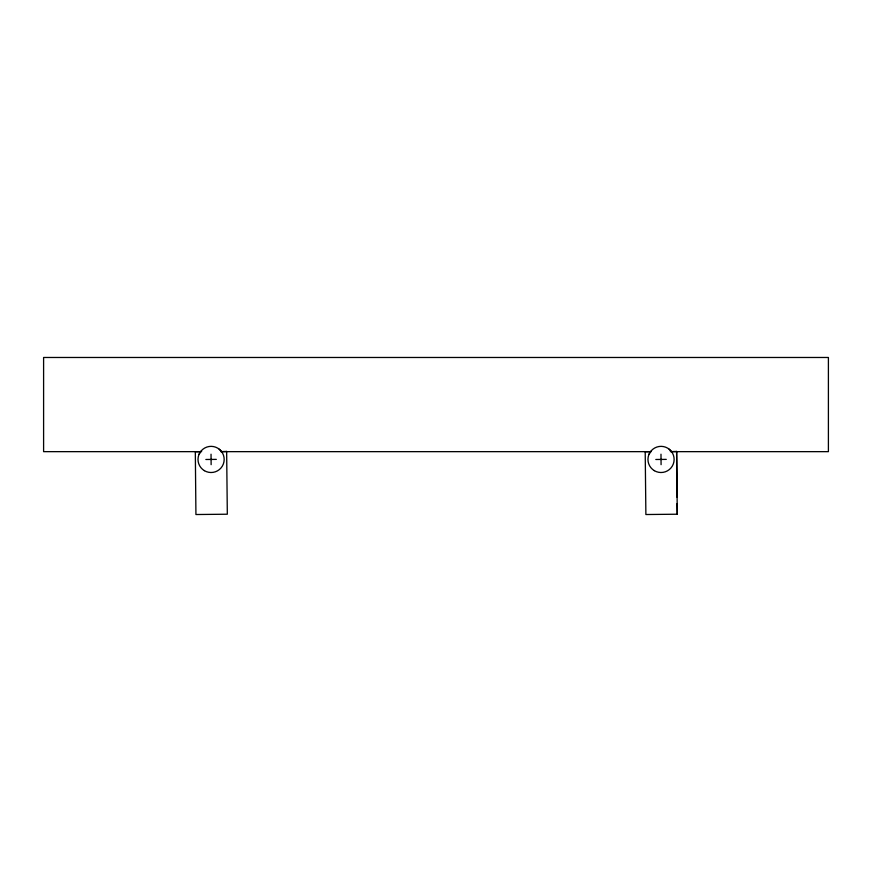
<?xml version="1.0" encoding="UTF-8"?>
<svg xmlns="http://www.w3.org/2000/svg" width="872" height="872" viewBox="0 0 872 872"><rect width="100%" height="100%" fill="white"/><g stroke="black" fill="none" stroke-linecap="round" stroke-linejoin="round"><path stroke-width="1.31" d="M199.067 454.268L200.811 451.336M649.019 454.268L650.763 451.336M226.698 451.434L221.564 451.609L219.188 449.167M645.204 451.74L645.88 514.524L677.272 514.218L676.65 451.434L671.516 451.609L669.14 449.167M200.604 451.696L195.317 451.74L195.928 514.524L227.32 514.218L226.644 451.434M645.269 451.74L650.556 451.696M205.857 459.49L216.321 459.381M655.809 459.49L666.273 459.381M201.65 451.652L43.6 451.652L43.6 357.476L828.4 357.476L828.4 451.652L670.35 451.652M220.725 451.652L651.275 451.652M676.596 451.434L677.043 497.214M677.108 503.526L677.217 514.218M660.987 454.203L661.085 464.667M211.035 454.203L211.133 464.667M204.397 470.673A13.08 13.08 0 0 0 224.169 459.609A13.08 13.08 0 0 0 204.691 448.023A13.08 13.08 0 0 0 204.397 470.673M654.349 470.673A13.08 13.08 0 0 0 674.121 459.609A13.08 13.08 0 0 0 654.643 448.023A13.08 13.08 0 0 0 654.349 470.673"/></g></svg>
